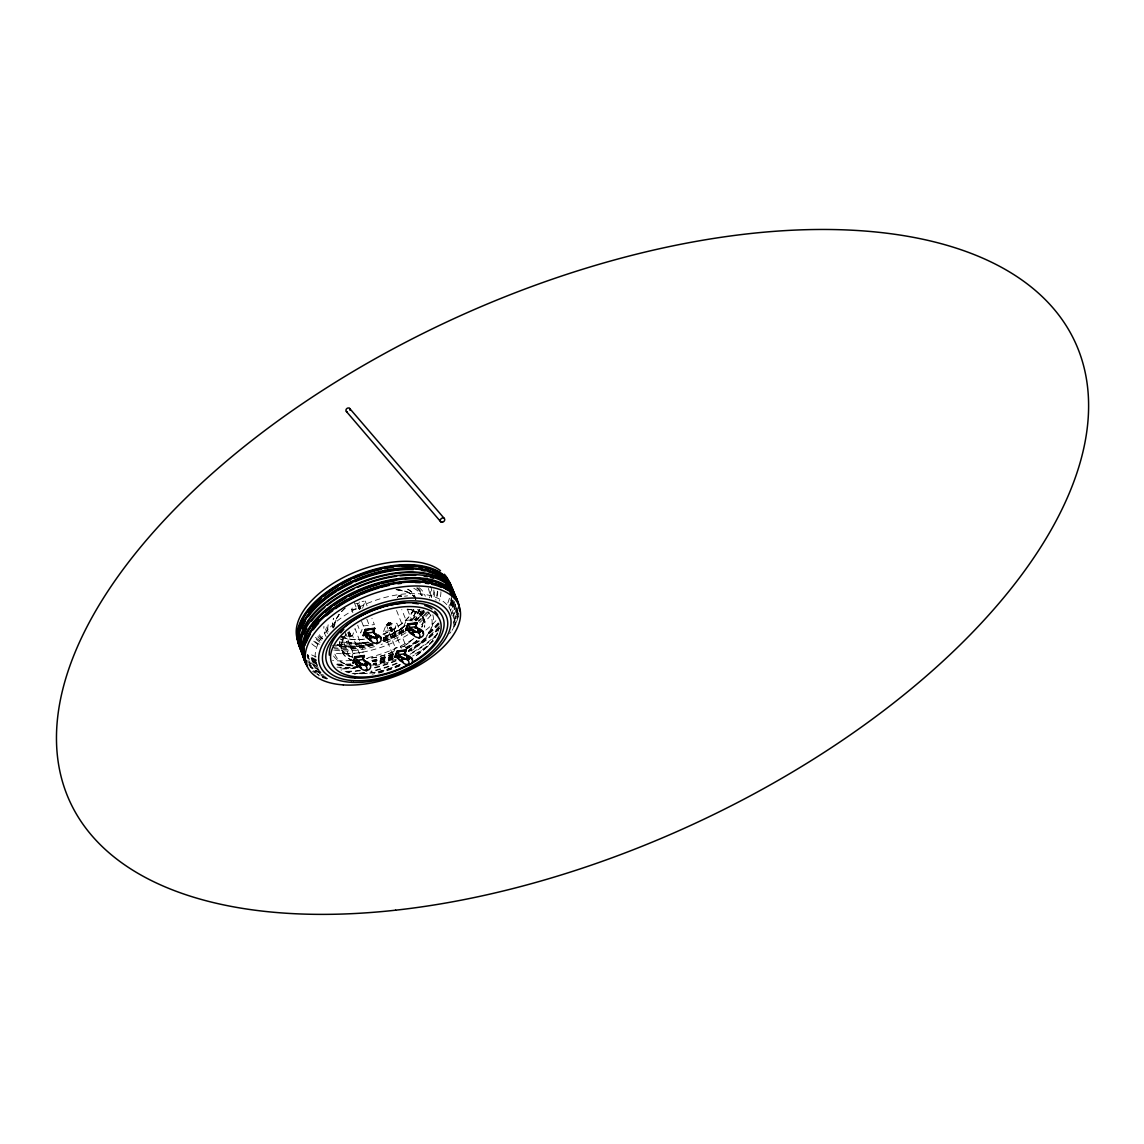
<?xml version="1.0" encoding="UTF-8"?>
<svg xmlns="http://www.w3.org/2000/svg" width="1144" height="1144" viewBox="0 0 1144 1144"><rect width="100%" height="100%" fill="white"/><g stroke="black" fill="none" stroke-linecap="round" stroke-linejoin="round"><path stroke-width="0.75" stroke-dasharray="5 3.75" d="M350.965 635.992L349.463 636.75L350.936 636.207L349.563 636.793L347.876 632.389M351.008 635.992L348.848 635.349L348.419 632.646M348.391 634.162L348.191 632.875M348.62 634.763L349.135 632.746M348.291 632.761C348.491 635.163 351.48 637.308 348.019 633.204M349.406 636.793L348.677 634.877L349.735 632.761M348.405 632.775C350.622 632.947 351.237 635.463 348.806 635.106M349.349 636.55C348.419 635.263 351.494 637.566 350.522 634.663M350.693 635.134L350.665 636.665M350.993 636.364L350.522 635.32C350.836 635.835 348.877 634.462 349.521 636.264M359.373 605.991L359.345 607.578L358.372 605.519M358.286 606.935L358.53 605.419M358.673 607.893C360.203 610.31 359.902 607.764 358.358 606.592M358.086 605.991C361.218 612.641 358.072 603.817 359.731 607.75M358.944 608.622C359.373 605.405 358.329 607.264 360.417 608.293M359.173 609.223L359.373 607.578M360.088 608.608L359.345 609.237L359.817 607.278M359.702 605.505L360.16 606.72M359.745 605.634L360.346 607.207L358.916 605.29M360.131 607.178L359.573 606.334M392.235 630.987L391.176 631.359L388.617 623.709M389.775 623.752L389.031 624.595L388.388 623.952M391.234 630.802L390.504 630.058C394.151 633.876 392.178 622.794 388.645 623.766M389.761 628.17C390.361 624.796 393.25 630.473 390.562 630.172M391.448 630.344L390.604 630.287L389.932 627.484L391.42 629.558M390.175 629.229L390.519 627.413M391.462 630.458C393.479 631.173 388.731 628.471 390.161 627.927M391.448 627.727L390.39 629.314L391.176 630.029M390.676 628.456C391.706 629.443 391.634 632.289 390.905 630.544M391.162 628.971L391.148 627.227L392.549 630.773M391.677 628.313L391.134 631.259L389.689 627.541M391.977 629.472L391.234 628.628M392.22 630.058L392.063 629.128L391.834 630.172M392.292 629.729L391.963 630.973M334.806 624.753L335.321 621.464L338.953 614.814M421.793 627.269C425.439 614.471 421.063 612.841 407.035 609.28M453.439 618.275L454.568 610.338L452.252 599.957M352.881 612.698L351.68 609.552L353.239 605.276M359.488 653.853L352.495 635.535L355.055 628.614L363.992 651.966L353.124 653.424L351.065 658.93M362.591 608.193L365.222 601.072L362.09 601.458M361.547 621.263L363.363 625.982L360.717 633.075L357.7 625.239M383.583 631.488L386.243 624.595L396.868 623.223L406.02 646.317L395.338 647.761L392.635 654.611L383.583 631.488L394.179 630.101L396.868 623.223M403.889 626.125L406.12 620.477L401.773 609.595M358.572 607.521L358.744 606.32M358.372 605.991L358.601 606.863L358.601 606.12M359.116 607.278L358.372 606.349M358.658 607.764L359.044 606.735M359.144 605.39C358.901 606.606 359.745 606.978 359.259 605.29M358.801 608.122L358.887 606.835M348.291 633.118L349.821 633.461L350.665 635.835M359.03 608.722L359.888 607.664M359.931 606.248L359.516 606.849M348.763 634.734C347.361 633.347 351.137 633.418 349.135 632.403M359.345 609.037L358.858 608.379L360.403 608.508L359.588 608.479M360.103 607.45L360.031 606.492M359.302 608.765L358.787 607.593M360.26 607.092L358.687 607.736M360.017 608.479L359.96 607.092M348.934 635.463L349.907 633.504M348.076 633.318C349.463 634.734 349.978 631.946 350.464 634.548M349.506 636.879L348.891 634.891M349.721 634.734L349.921 633.233M349.421 633.619L349.778 634.076M349.335 635.864L349.95 636.908M350.278 634.191L349.878 636.007M350.75 636.15L349.993 636.522M350.393 635.95L350.607 635.034L348.419 634.005M350.836 635.635L348.748 630.473M388.517 623.88L389.303 624.238M389.332 624.295L389.618 623.523M390.318 629.457L391.505 628.871M390.361 627.084L391.391 627.87L390.39 627.741M391.234 627.813L391.262 627.126M390.647 630.287L391.234 629.086M390.79 630.644L390.776 629.615L391.877 629.701M390.962 630.444L391.92 631.402M391.863 629.515L391.348 627.899M390.976 631.116L391.863 630.744M391.92 628.914L391.534 629.915M391.391 631.459L392.12 630.873M391.262 629.2L392.192 629.5L391.777 630.501M391.677 629.872L392.449 630.887L391.105 627.141M413.499 609.666L410.41 615.029M419.233 617.302L422.179 613.341M358.301 606.534L358.673 605.777M358.401 606.778L359.187 605.862M358.973 606.62L359.359 605.519M360.26 608.136L359.373 608.293M348.334 632.875L349.892 636.779M348.591 634.248L350.35 634.462L349.478 636.135M348.305 633.919C348.577 635.578 350.679 632.718 349.135 632.904M349.993 633.733L349.049 635.449L349.993 634.734M349.22 635.921L349.907 633.118M390.032 627.713L391.377 627.942M391.134 630.415L391.977 629.486M346.26 634.019C342.614 639.553 339.482 646.103 343.229 652.323C339.024 644.959 349.406 659.216 351.937 656.656M397.869 596.353L400.471 596.038M390.333 623.766L387.759 624.095L388.388 622.536L390.032 623.008L387.83 623.981L388.131 624.738L390.333 623.766L389.661 622.379M359.073 606.077L359.859 606.148M358.887 607.593L359.702 607.178M359.802 607.421L359.974 607.564M360.088 608.136L359.573 605.648M349.135 633.175L350.093 633.59M349.707 633.404L349.206 633.304M348.877 634.591L349.692 634.191M350.093 635.263L348.848 634.777M349.478 635.392L350.65 635.606M390.147 627.741L391.563 628.413M391.606 629.572L390.748 629.114L391.477 629.257M405.191 625.768L401.029 628.828L383.383 637.337M403.746 626.998L399.471 630.144L383.083 637.98M359.931 609.037L359.688 608.88M391.348 630.115L391.362 631.002M358.644 605.777L359.602 605.862M359.488 607.035L359.302 607.764M389.246 623.723L389.403 624.567M391.663 629.729L390.49 629.486M391.82 631.173L391.091 631.016M367.767 642.013L359.931 643.657L368.883 642.156A43.715 23.094 -21.4 0 1 341.584 639.51M352.495 635.535L341.713 636.951L350.55 660.317M363.363 625.982L374.374 624.567L371.943 618.289M406.12 620.477L416.931 619.09L413.184 609.795M404.49 596.224L407.564 595.838M351.68 609.552L361.032 608.393M349.135 635.02L348.577 634.634M348.949 633.776L348.191 633.404M349.363 633.004L351.065 636.093M391.105 627.956L390.004 628.599M360.031 606.935L358.515 606.949M359.259 608.136L358.487 607.407M345.917 638.266L343.386 637.108M397.654 589.961C403.503 590.905 410.21 591.991 412.97 596.41M337.194 645.187L340.183 645.831M390.047 628.027L389.732 627.713M320.749 672.314L310.567 662.347L307.407 654.926M387.473 623.337L388.131 624.738M420.291 592.32L421.493 595.28A50.236 26.555 -21.4 0 0 412.14 587.515M407.464 609.552L412.112 621.163M401.487 596.138L401.544 596.31A2.174 1.158 -21.8 0 0 398.512 596.424M400.1 595.366L400.414 596.138L398.813 595.538M396.539 610.467L403.332 627.541M394.179 630.101L401.329 648.219M388.388 622.536L388.688 623.294M386.243 624.595L395.338 647.761M365.222 601.072L367.052 605.762M366.838 619.147L369.869 626.955M358.687 603.346L360.932 609.108M357.243 603.832L359.473 609.609M354.268 602.416L357.3 610.267M344.83 631.574L353.124 653.424M451.68 598.684A80.738 42.657 -21.4 0 1 449.22 607.493M438.524 623.895A80.738 42.657 -21.4 0 1 425.94 635.621M418.918 640.726A80.738 42.657 -21.4 0 1 407.278 647.761M393.493 654.297A80.738 42.657 -21.4 0 1 372.529 661.246M351.137 664.807A80.738 42.657 -21.4 0 1 334.52 664.75M316.602 660.56A80.738 42.657 -21.4 0 1 307.765 655.426M451.465 596.038A80.709 42.671 -21.4 0 1 448.834 606.563M438.152 622.965A80.709 42.671 -21.4 0 1 425.554 634.691M417.074 640.783A80.709 42.671 -21.4 0 1 405.419 647.633M393.136 653.381A80.709 42.671 -21.4 0 1 370.542 660.717M350.793 663.877A80.709 42.671 -21.4 0 1 334.162 663.82M316.259 659.616A80.709 42.671 -21.4 0 1 307.421 654.468M451.751 600.171A81.724 43.215 -21.4 0 1 449.735 606.449M438.91 623.051A81.724 43.215 -21.4 0 1 426.169 634.92M417.574 641.083A81.724 43.215 -21.4 0 1 405.777 648.019M393.35 653.839A81.724 43.215 -21.4 0 1 372.143 660.86M350.493 664.464A81.724 43.215 -21.4 0 1 335.364 664.55M315.515 660.159A81.724 43.215 -21.4 0 1 309.509 657.056M437.737 591.434A68.526 36.393 -21.3 0 1 436.179 600.057M429.143 612.626A68.526 36.393 -21.3 0 1 419.09 623.137M406.034 632.675A68.526 36.393 -21.3 0 1 381.066 644.501M374.446 646.589A68.526 36.393 -21.3 0 1 335.106 650.25M317.689 644.272A68.526 36.393 -21.3 0 1 311.382 638.524M434.634 591.877A65.365 34.735 -21.3 0 1 433.69 598.426M426.469 612.111A65.365 34.735 -21.3 0 1 418.232 620.949M403.046 632.103A65.365 34.735 -21.3 0 1 383.712 641.427M372.658 645.001A65.365 34.735 -21.3 0 1 331.917 647.132M320.077 642.299A65.365 34.735 -21.3 0 1 315.058 638.023M452.137 601.101A81.753 43.186 -21.4 0 1 450.121 607.378M439.296 623.981A81.753 43.186 -21.4 0 1 426.54 635.849M419.433 641.026A81.753 43.186 -21.4 0 1 407.65 648.133M393.708 654.754A81.753 43.186 -21.4 0 1 372.501 661.79M352.567 665.25A81.753 43.186 -21.4 0 1 335.707 665.493M315.873 661.103A81.753 43.186 -21.4 0 1 306.921 655.912M455.226 604.161A81.896 43.072 -21.4 0 1 452.666 613.499M435.635 636.336A81.896 43.072 -21.4 0 1 410.081 654.254M396.11 660.889A81.896 43.072 -21.4 0 1 373.201 668.339M360.117 670.813A81.896 43.072 -21.4 0 1 343.1 671.914M318.175 667.352A81.896 43.072 -21.4 0 1 309.223 662.19M453.768 602.702A81.825 43.129 -21.4 0 1 451.437 610.524M439.425 628.385A81.825 43.129 -21.4 0 1 408.908 651.293M393.35 658.572A81.825 43.129 -21.4 0 1 373.716 664.95M355.498 668.253A81.825 43.129 -21.4 0 1 340.383 668.868M317.06 664.321A81.825 43.129 -21.4 0 1 311.039 661.232M453.382 601.773A81.81 43.143 -21.4 0 1 451.051 609.609M439.053 627.455A81.81 43.143 -21.4 0 1 408.537 650.364M392.978 657.643A81.81 43.143 -21.4 0 1 373.359 664.02M358.63 666.895A81.81 43.143 -21.4 0 1 340.025 667.924M316.702 663.377A81.81 43.143 -21.4 0 1 307.75 658.186M452.609 600.915A80.795 42.614 -21.4 0 1 450.135 609.723M439.425 626.111A80.795 42.614 -21.4 0 1 409.623 649.177M392.792 657.171A80.795 42.614 -21.4 0 1 373.402 663.477M358.844 666.308A80.795 42.614 -21.4 0 1 337.051 667.152M315.858 662.133A80.795 42.614 -21.4 0 1 307.278 656.584M453.167 600.142A80.809 42.585 -21.4 0 1 450.522 610.653M438.667 628.285A80.809 42.585 -21.4 0 1 408.522 650.907M393.15 658.1A80.809 42.585 -21.4 0 1 373.759 664.407M357.486 667.467A80.809 42.585 -21.4 0 1 340.826 668.268M316.202 663.077A80.809 42.585 -21.4 0 1 307.622 657.528M437.423 591.176A69.012 36.708 -21.3 0 1 435.249 599.971M427.885 612.054A69.012 36.708 -21.3 0 1 418.718 621.449M405.577 631.073A69.012 36.708 -21.3 0 1 383.755 641.77M373.759 645.073A69.012 36.708 -21.3 0 1 334.134 648.734M319.362 644.301A69.012 36.708 -21.3 0 1 313.742 640.597M449.42 598.24A81.124 43.014 -21.4 0 1 446.532 605.734M435.935 620.706A81.124 43.014 -21.4 0 1 425.754 630.187M412.898 639.281A81.124 43.014 -21.4 0 1 365.851 658.129M350.993 660.417A81.124 43.014 -21.4 0 1 332.561 660.488M316.202 656.885A81.124 43.014 -21.4 0 1 308.58 653.138M433.876 590.018A65.337 34.763 -21.3 0 1 432.403 598.255M424.696 611.539A65.337 34.763 -21.3 0 1 416.13 620.305M403.675 629.429A65.337 34.763 -21.3 0 1 382.997 639.567M370.356 643.557A65.337 34.763 -21.3 0 1 335.964 646.16M319.376 640.426A65.337 34.763 -21.3 0 1 314.357 636.135M430.616 591.434A61.676 32.804 -21.3 0 1 429.744 597.611M422.937 610.553A61.676 32.804 -21.3 0 1 413.885 620.034M402.116 628.657A61.676 32.804 -21.3 0 1 383.555 637.866M368.625 642.513A61.676 32.804 -21.3 0 1 337.251 644.315M322.479 639.024A61.676 32.804 -21.3 0 1 317.76 634.977M420.005 609.681A51.294 27.17 -21.4 0 1 408.966 622.994M403.589 627.227A51.294 27.17 -21.4 0 1 383.14 638.08M369.083 642.227A51.294 27.17 -21.4 0 1 340.898 642.37M327.47 633.533A51.294 27.17 -21.4 0 1 325.311 626.74M417.46 587.716A51.294 27.17 -21.4 0 1 422.408 595.624M413.828 609.48A43.672 23.123 -21.4 0 1 381.381 634.863A43.915 23.266 -21.4 0 0 414.014 609.366M362.948 639.281A43.672 23.123 -21.4 0 1 340.254 635.992M333.29 627.956A43.672 23.123 -21.4 0 1 333.762 618.289M407.693 589.403A43.672 23.123 -21.4 0 1 415.658 599.942M364.578 639.138A43.915 23.266 -21.4 0 1 340.025 636.021M333.018 627.942A43.915 23.266 -21.4 0 1 333.49 618.232M407.85 589.174A43.915 23.266 -21.4 0 1 415.858 599.785M416.087 611.668A43.958 23.223 -21.4 0 1 410.138 620.906M402.974 627.527A43.958 23.223 -21.4 0 1 382.825 638.567M369.012 642.356A43.958 23.223 -21.4 0 1 340.226 639.01M333.862 627.055A43.958 23.223 -21.4 0 1 345.245 607.907M396.224 589.632A43.958 23.223 -21.4 0 1 415.973 599.113M457.557 609.766A82.039 42.957 -21.4 0 1 452.938 623.337M399.899 665.808A82.039 42.957 -21.4 0 1 377.019 673.544M320.277 673.058A82.039 42.957 -21.4 0 1 309.967 666.795M456.828 607.064A81.024 42.414 -21.4 0 1 454.068 619.219M399.656 665.365A81.024 42.414 -21.4 0 1 372.157 674.159M321.006 672.515A81.024 42.414 -21.4 0 1 308.48 663.92M440.94 591.763A71.471 37.938 -21.4 0 1 439.21 601.029M430.959 615.086A71.471 37.938 -21.4 0 1 421.45 624.796M407.85 634.748A71.471 37.938 -21.4 0 1 333.133 652.952M315.758 646.875A71.471 37.938 -21.4 0 1 309.18 640.897M428.328 588.445A59.331 31.474 -21.4 0 1 429.343 597.897M424.095 610.682A59.331 31.474 -21.4 0 1 413.47 622.465M402.145 630.759A59.331 31.474 -21.4 0 1 382.682 640.225M374.689 642.842A59.331 31.474 -21.4 0 1 334.892 644.816M322.622 638.552A59.331 31.474 -21.4 0 1 317.832 631.674M430.573 586.228A62.234 33.047 -21.3 0 1 431.345 597.726M424.081 612.355A62.234 33.047 -21.3 0 1 416.244 620.777M403.074 630.616A62.234 33.047 -21.3 0 1 382.697 640.54M370.971 644.186A62.234 33.047 -21.3 0 1 332.589 645.359M321.421 640.182A62.234 33.047 -21.3 0 1 316.216 634.677M317.517 665.665A72.058 37.452 -21.4 0 1 366.18 603.903A72.058 37.452 -21.4 0 1 449.907 609.137M450.593 610.61A72.058 37.452 -21.4 0 1 452.037 617.031M454.497 601.458A80.881 42.528 -21.4 0 1 451.751 613.627M437.48 633.733A80.881 42.528 -21.4 0 1 409.695 653.882M395.896 660.431A80.881 42.528 -21.4 0 1 373.273 667.796M360.346 670.241A80.881 42.528 -21.4 0 1 343.529 671.328M317.317 666.123A80.881 42.528 -21.4 0 1 308.737 660.588M423.609 610.224A53.668 28.386 -21.4 0 1 416.187 620.892M403.832 631.302A53.668 28.386 -21.4 0 1 382.739 641.913M372.958 644.901A53.668 28.386 -21.4 0 1 337.094 644.83M326.154 636.622A53.668 28.386 -21.4 0 1 323.938 626.383M419.019 587.659A53.668 28.386 -21.4 0 1 425.253 596.238M455.584 604.075A80.952 42.485 -21.4 0 1 452.838 616.23M433.319 641.14A80.952 42.485 -21.4 0 1 412.212 655.669M396.925 663.034A80.952 42.485 -21.4 0 1 370.999 671.156M364.521 672.386A80.952 42.485 -21.4 0 1 354.468 673.616M318.304 668.782A80.952 42.485 -21.4 0 1 306.32 659.573M456.084 608.293A81.968 43.014 -21.4 0 1 453.739 616.115M428.685 645.616A81.968 43.014 -21.4 0 1 412.612 656.041M397.14 663.491A81.968 43.014 -21.4 0 1 370.899 671.714M364.335 672.958A81.968 43.014 -21.4 0 1 354.168 674.202M319.147 670.012A81.968 43.014 -21.4 0 1 308.851 663.734M457.214 608.007A81.052 42.399 -21.4 0 1 453.167 622.922M319.777 672.786A81.052 42.399 -21.4 0 1 307.793 663.606M457.714 612.226A82.068 42.929 -21.4 0 1 453.324 624.266M324.009 675.26A82.068 42.929 -21.4 0 1 314.614 670.956M458.344 616.015A82.125 42.886 -21.4 0 1 449.635 633.633M326.626 678.106A82.125 42.886 -21.4 0 1 316.845 674.073M315.458 673.244A82.125 42.886 -21.4 0 1 312.512 671.185M457.886 613.613A81.095 42.357 -21.4 0 1 453.367 626.569M325.554 676.991A81.095 42.357 -21.4 0 1 313.37 670.699M458.458 612.855A81.124 42.342 -21.4 0 1 452.094 630.33M327.656 678.492A81.124 42.342 -21.4 0 1 318.003 674.517M326.984 679.05A82.139 42.871 -21.4 0 1 318.675 675.818M415.83 611.597A43.715 23.094 -21.4 0 1 409.909 620.792M402.788 627.384A43.715 23.094 -21.4 0 1 382.739 638.352M334.048 626.898A43.715 23.094 -21.4 0 1 345.388 607.864M396.081 589.689A43.715 23.094 -21.4 0 1 413.942 596.596M432.832 614.8A53.968 28.142 -21.4 0 1 408.408 651.537M393.193 659.187A53.968 28.142 -21.4 0 1 370.327 665.35M353.167 665.651A53.968 28.142 -21.4 0 1 333.19 655.469M427.899 611.683A51.652 26.884 -21.4 0 1 408.151 652.909M396.611 658.958A51.652 26.884 -21.4 0 1 371.671 666.137M352.795 666.08A51.652 26.884 -21.4 0 1 334.019 649.992M409.366 609.323A44.216 23.023 -21.4 0 1 424.724 627.098M416.588 640.826A44.216 23.023 -21.4 0 1 406.091 649.377M393.193 656.17A44.216 23.023 -21.4 0 1 373.273 661.69M352.795 660.546A44.216 23.023 -21.4 0 1 344.187 636.951M407.421 609.094A43.958 22.894 -21.4 0 1 424.453 627.041M416.373 640.697A43.958 22.894 -21.4 0 1 404.418 650.164M393.107 655.97A43.958 22.894 -21.4 0 1 373.287 661.447M352.924 660.317A43.958 22.894 -21.4 0 1 345.273 635.421M437.423 633.547A59.817 31.088 -21.4 0 1 434.062 638.91M433.061 640.225A59.817 31.088 -21.4 0 1 414.342 656.67M399.499 664.621A59.817 31.088 -21.4 0 1 348.305 672.815M417.732 609.795A43.915 22.923 -21.4 0 1 421.993 626.869M413.842 638.309A43.915 22.923 -21.4 0 1 403.031 646.646A44.158 23.052 -21.4 0 0 411.583 640.454M393.193 651.808A43.915 22.923 -21.4 0 1 366.781 658.401M353.11 657.214A43.915 22.923 -21.4 0 1 340.998 637.437M417.889 609.566A44.158 23.052 -21.4 0 1 422.179 626.755M393.221 651.823A44.158 23.052 -21.4 0 1 366.652 658.458M352.91 657.257A44.158 23.052 -21.4 0 1 339.825 640.769M419.576 609.223A50.193 26.584 -21.4 0 1 410.396 621.035M405.205 625.439A50.193 26.584 -21.4 0 1 383.941 637.208M364.135 642.47A50.193 26.584 -21.4 0 1 338.939 640.683M328.156 631.817A50.193 26.584 -21.4 0 1 326.726 623.823M416.545 587.902A50.193 26.584 -21.4 0 1 421.607 595.538M421.392 610.839A50.236 26.555 -21.4 0 1 415.315 620.091M403.603 630.387A50.236 26.555 -21.4 0 1 383.583 640.726M372.215 644.129A50.236 26.555 -21.4 0 1 338.438 642.985M327.856 629.758A50.236 26.555 -21.4 0 1 328.843 622.179M439.167 627.856A58.172 30.216 -21.5 0 1 438.052 631.388M437.423 632.875A58.172 30.216 -21.5 0 1 414.857 656.527M400.5 664.349A58.172 30.216 -21.5 0 1 369.069 673.101M367.367 673.273A58.172 30.216 -21.5 0 1 340.941 669.883M359.459 601.958A2.188 1.173 -21.1 0 1 358.944 602.645M358.029 603.231A2.188 1.173 -21.1 0 1 355.655 603.317M397.44 597.597A2.174 1.158 -21.8 0 1 397.497 597.254M398.441 596.253A2.174 1.158 -21.8 0 1 400.5 595.667A2.174 1.158 -21.8 0 1 401.558 596.439M397.511 597.769A2.174 1.158 -21.8 0 1 397.569 597.44M388.073 625.296A2.145 1.115 -21.6 0 0 391.105 623.409A2.145 1.115 -21.6 0 0 388.031 623.265A2.145 1.115 -21.6 0 0 388.073 625.296M388.145 625.468A2.145 1.115 -21.6 0 0 391.176 623.594A2.145 1.115 -21.6 0 0 388.088 623.437A2.145 1.115 -21.6 0 0 388.145 625.468"/><path stroke-width="1.5" d="M408.036 659.03C407.121 656.727 408.994 660.26 407.15 657.786M364.893 664.321L365.193 663.377M407.192 657.643L407.893 659.073M408.379 658.544L407.278 657.528L408.294 658.529L410.896 658.158A2.417 1.23 -21.8 0 1 412.083 659.645M418.103 630.587L419.305 631.045M419.476 631.059C417.589 631.817 418.289 631.674 419.319 630.616C417.145 629.157 418.103 633.733 419.305 631.488M355.455 663.434L357.6 666.194L361.061 667.681A2.445 1.244 -21 0 1 359.674 666.509A2.445 1.244 -21 0 1 362.219 664.807C367.796 664.936 365.78 662.862 364.922 664.392M376.691 637.365L376.962 636.636C375.261 637.608 376.004 635.506 376.848 636.779M355.098 656.77L353.053 662.977L355.098 656.77L364.278 655.526L363.32 658.815M373.659 631.617L374.646 628.242L365.336 629.443L363.091 635.435L366.337 635.421M363.234 635.821L365.336 629.443M355.441 663.105L356.671 659.831M365.665 635.935L366.938 632.561M361.161 667.395L355.984 664.135L356.756 660.345L363.091 659.487L366.738 663.463A1.773 1.373 20.2 0 1 367.038 664.936A1.63 1.273 20.2 0 1 365.05 665.122L358.944 662.648L356.799 659.873M371.371 640.568L366.109 637.265L367.024 633.09L373.444 632.246L377.148 636.264A1.787 1.387 20.3 0 1 377.463 637.751M363.177 658.429L364.278 655.526M373.502 631.231L374.646 628.242M398.041 656.842L394.88 656.87L397.183 651.093L406.206 649.878L405.191 653.138M416.058 626.111L417.088 622.751L407.95 623.923L405.591 629.886L408.78 629.872M395.037 657.257L397.183 651.093M405.748 630.272L407.95 623.923M397.44 657.385L398.727 654.139M408.193 630.373L409.523 627.026M400.414 660.946L397.554 658.043L398.813 654.64L405.047 653.796L408.68 657.743A1.745 1.358 21.6 0 1 409.009 659.187A1.616 1.244 21.6 0 1 407.064 659.373L401.015 656.913L398.856 654.168M413.985 634.663L408.751 631.402L409.609 627.541L415.916 626.712L419.619 630.702A1.773 1.358 21.6 0 1 419.948 632.16M404.461 654.211L406.206 649.878M415.901 625.725L417.088 622.751M404.304 654.911L405.076 653.324L408.794 657.457A1.745 1.358 21.6 0 1 409.123 658.915L408.837 659.43A1.602 1.244 21.6 0 1 406.949 659.645L400.901 657.199L398.813 654.64M415.158 627.884L415.958 626.24M404.447 655.283L405.047 653.796M415.301 628.242L415.916 626.712M364.907 664.135L366.495 663.992L365.308 663.463M365.279 663.263L366.337 664.264L368.969 663.892A2.431 1.244 -21.1 0 1 370.227 665.379M422.722 633.032A2.445 1.258 -22 0 0 421.85 631.13L419.347 631.202M376.576 637.279L375.547 636.45L376.733 637.222M366.28 664.206L365.15 663.677M418.089 630.959L419.233 631.488M359.359 661.404L356.056 661.475M352.91 662.591L355.97 662.176M394.88 656.87L397.883 656.47M355.627 663.334L360.374 662.691M397.64 657.614L400.743 657.185M406.921 658.701L404.261 659.058A2.417 1.23 -21.7 0 0 401.73 660.746A2.417 1.23 -21.7 0 0 403.131 661.875M355.241 657.156L364.421 655.912M397.326 651.479L406.363 650.25M412.155 628.657L408.851 628.699M365.865 636.164L370.67 635.535M408.394 630.601L413.113 629.986M375.461 637.337L372.572 637.594A2.474 1.287 -21.3 0 0 369.998 639.324A2.474 1.287 -21.3 0 0 371.471 640.511M376.676 637.065L379.408 636.707A2.474 1.287 -21.4 0 1 380.351 638.609M365.494 629.829L374.789 628.628M408.108 624.309L417.245 623.137M418.632 632.06L419.662 634.477A2.445 0.929 82.6 0 1 419.834 637.451A2.445 0.929 82.6 0 1 418.704 637.737M373.359 631.731L374.045 633.261M413.871 634.963L410.396 633.461L408.208 630.702M368.797 639.267L365.908 636.307M400.529 660.66L397.669 657.757M416.03 626.426L419.734 630.401A1.773 1.358 21.6 0 1 420.062 631.874L419.791 632.403A1.63 1.244 21.6 0 1 417.875 632.603L411.726 630.115L409.609 627.541M373.559 631.96L377.263 635.978A1.802 1.387 20.3 0 1 377.577 637.451L377.291 637.994A1.644 1.273 20.3 0 1 375.332 638.209L369.14 635.692L367.024 633.09M363.206 659.201L366.838 663.191A1.773 1.373 20.2 0 1 367.152 664.65L366.866 665.179A1.63 1.273 20.2 0 1 364.95 665.408L358.83 662.934L356.756 660.345M349.649 408.437L444.244 518.418M346.432 411.554L440.74 521.793M416.459 627.727L415.83 626.14A4.719 2.46 -21.9 0 0 410.868 624.309A4.719 2.46 -21.9 0 0 407.636 629.1M409.652 627.069L411.84 629.829L417.989 632.317A1.63 1.244 21.6 0 0 419.905 632.117M407.15 627.269L407.793 628.857M407.807 659.187L408.723 661.489A2.402 0.901 82.4 0 1 408.823 664.607A2.402 0.901 82.4 0 1 407.579 664.307M396.41 654.339L397.025 655.912M376.219 637.737L377.134 640.082A2.46 0.901 82.7 0 1 377.32 643.085A2.46 0.901 82.7 0 1 376.233 643.371M367.067 632.603L369.24 635.392L375.447 637.909A1.644 1.273 20.3 0 0 377.406 637.694M364.593 632.804L365.208 634.405M365.823 664.936L366.709 667.267A2.431 0.872 82.4 0 1 366.838 670.413A2.431 0.872 82.4 0 1 365.622 670.098M363.091 658.858L363.706 660.446M354.368 660.031L354.983 661.632M417.503 628.385A5.82 4.462 21.6 0 1 423.466 634.734A5.82 4.462 21.6 0 1 415.429 636.779A5.82 4.462 21.6 0 1 413.642 629.372M413.484 634.906A2.445 1.273 -21.9 0 1 412.655 633.547A2.445 1.273 -21.9 0 1 415.143 632.003M416.888 628.042A2.445 0.929 82.7 0 1 417.331 628.671M397.611 656.427A4.662 2.388 -21.6 0 1 397.268 653.124A4.662 2.388 -21.6 0 1 403.188 650.979A4.662 2.388 -21.6 0 1 404.533 653.91M411.64 658.129A5.734 4.447 21.6 0 1 410.882 663.877A5.734 4.447 21.6 0 1 403.718 663.248A5.734 4.447 21.6 0 1 401.987 657.285M405.205 655.441A5.734 4.447 21.6 0 1 410.667 657.099M405.548 654.997A2.402 0.901 82.4 0 1 406.435 655.726M365.88 634.977A4.776 2.502 -21.2 0 1 367.181 630.315A4.776 2.502 -21.2 0 1 373.545 630.945M378.006 634.806A5.877 4.533 20.3 0 1 380.566 641.412A5.877 4.533 20.3 0 1 372.858 642.413A5.877 4.533 20.3 0 1 370.313 635.821M375.103 633.919A5.877 4.533 20.3 0 1 376.591 634.219M374.646 633.847A2.46 0.901 82.7 0 1 374.86 634.219M354.926 661.818A4.705 2.431 -21 0 1 357.457 657.342A4.705 2.431 -21 0 1 363.22 658.158M364.736 661.103A5.791 4.519 20.2 0 1 370.67 667.066A5.791 4.519 20.2 0 1 363.42 669.984A5.791 4.519 20.2 0 1 360.002 663.005M364.278 661.06A2.431 0.872 82.5 0 1 364.493 661.447M300.843 648.719A81.724 43.215 -21.4 0 1 355.884 575.761A81.724 43.215 -21.4 0 1 451.265 586.028M299.957 644.83A81.124 43.014 -21.4 0 1 342.285 578.077A81.124 43.014 -21.4 0 1 440.497 570.713M444.358 574.245A81.124 43.014 -21.4 0 1 448.076 579.65M305.591 661.747A82.039 42.957 -21.4 0 1 362.419 588.316A82.039 42.957 -21.4 0 1 457.042 600.3M302.917 650.807A81.024 42.414 -21.4 0 1 302.988 645.731M303.589 642.199A81.024 42.414 -21.4 0 1 399.542 579.121M404.904 578.592A81.024 42.414 -21.4 0 1 450.736 590.89M301.287 647.89A80.738 42.657 -21.4 0 1 298.984 641.898M300.672 625.01A80.738 42.657 -21.4 0 1 303.389 619.19M308.093 612.011A80.738 42.657 -21.4 0 1 321.378 598.255M323.881 596.196A80.738 42.657 -21.4 0 1 337.895 586.572M340.955 584.798A80.738 42.657 -21.4 0 1 350.536 579.879M353.811 578.392A80.738 42.657 -21.4 0 1 381.109 569.369M384.556 568.639A80.738 42.657 -21.4 0 1 393.021 567.252M401.801 566.423A80.738 42.657 -21.4 0 1 413.642 566.48M418.818 566.995A80.738 42.657 -21.4 0 1 422.136 567.524M425.311 568.182A80.738 42.657 -21.4 0 1 428.328 568.968M445.802 579.036A80.738 42.657 -21.4 0 1 447.876 581.638M301.187 649.678A81.753 43.186 -21.4 0 1 353.467 577.92A81.753 43.186 -21.4 0 1 450.421 583.983M302.016 651.966A81.81 43.143 -21.4 0 1 360.002 577.892A81.81 43.143 -21.4 0 1 453.41 592.335M302.116 650.192A80.795 42.614 -21.4 0 1 299.513 642.599M299.242 639.339A80.795 42.614 -21.4 0 1 299.628 634.133M301.001 628.728A80.795 42.614 -21.4 0 1 412.955 568.668M416.316 568.897A80.795 42.614 -21.4 0 1 445.559 580.065M302.373 652.924A81.825 43.129 -21.4 0 1 360.374 578.85A81.825 43.129 -21.4 0 1 453.796 593.264M303.489 655.984A81.896 43.072 -21.4 0 1 360.16 582.51A81.896 43.072 -21.4 0 1 454.683 594.68M303.217 653.996A80.952 42.485 -21.4 0 1 301.973 649.334M304.004 634.076A80.952 42.485 -21.4 0 1 306.749 628.27M311.468 621.106A80.952 42.485 -21.4 0 1 324.796 607.35M327.327 605.29A80.952 42.485 -21.4 0 1 354.054 588.96M357.343 587.458A80.952 42.485 -21.4 0 1 396.639 576.247M400.1 575.847A80.952 42.485 -21.4 0 1 415.687 575.346M424.152 576.176A80.952 42.485 -21.4 0 1 427.413 576.748M430.516 577.463A80.952 42.485 -21.4 0 1 433.447 578.306M445.659 584.398A80.952 42.485 -21.4 0 1 448.305 586.658M304.461 658.672A81.968 43.014 -21.4 0 1 361.218 585.213A81.968 43.014 -21.4 0 1 455.784 597.297M305.934 662.705A82.068 42.929 -21.4 0 1 361.375 589.861A82.068 42.929 -21.4 0 1 456.971 599.685M306.778 665.007A82.125 42.886 -21.4 0 1 367.982 589.947A82.125 42.886 -21.4 0 1 459.087 608.322M306.892 663.248A81.095 42.357 -21.4 0 1 305.019 658.844M304.118 654.096A81.095 42.357 -21.4 0 1 304.19 649.02M304.79 645.488A81.095 42.357 -21.4 0 1 366.881 590.962A81.095 42.357 -21.4 0 1 448.262 590.633M450.893 592.878A81.095 42.357 -21.4 0 1 454.139 596.668M306.506 662.791A81.124 42.342 -21.4 0 1 304.461 655.054M306.192 642.856A81.124 42.342 -21.4 0 1 310.324 634.176M313.227 629.801A81.124 42.342 -21.4 0 1 318.633 623.237M326.369 615.772A81.124 42.342 -21.4 0 1 332.761 610.653M335.507 608.665A81.124 42.342 -21.4 0 1 360.203 594.837M361.733 594.179A81.124 42.342 -21.4 0 1 379.136 587.944M380.723 587.487A81.124 42.342 -21.4 0 1 389.346 585.356M397.912 583.798A81.124 42.342 -21.4 0 1 401.244 583.354M415.329 582.539A81.124 42.342 -21.4 0 1 420.263 582.711M425.454 583.197A81.124 42.342 -21.4 0 1 428.786 583.697M431.974 584.341A81.124 42.342 -21.4 0 1 434.992 585.113M436.436 585.542A81.124 42.342 -21.4 0 1 441.512 587.444M450.021 592.678A81.124 42.342 -21.4 0 1 452.481 595.037M307.135 665.98A82.139 42.871 -21.4 0 1 369.784 590.39A82.139 42.871 -21.4 0 1 459.502 610.925M298.041 636.064A80.709 42.671 -21.4 0 1 298.427 630.873M299.8 625.468A80.709 42.671 -21.4 0 1 363.32 573.487A80.709 42.671 -21.4 0 1 441.598 574.603M446.503 579.379A80.709 42.671 -21.4 0 1 448.348 582.067M301.873 628.285A80.809 42.585 -21.4 0 1 305.448 620.992M308.337 616.602A80.809 42.585 -21.4 0 1 336.179 591.663M337.652 590.747A80.809 42.585 -21.4 0 1 351.809 583.154M355.083 581.667A80.809 42.585 -21.4 0 1 394.337 570.498M395.981 570.298A80.809 42.585 -21.4 0 1 413.341 569.626M421.821 570.47A80.809 42.585 -21.4 0 1 425.067 571.056M428.171 571.771A80.809 42.585 -21.4 0 1 442.042 577.82M449.192 584.813A80.809 42.585 -21.4 0 1 450.822 587.573M300.8 645.016A80.881 42.528 -21.4 0 1 366.094 580.837A80.881 42.528 -21.4 0 1 452.08 590.576M303.947 643.157A81.052 42.399 -21.4 0 1 306.735 635.263M312.012 626.497A81.052 42.399 -21.4 0 1 318.633 618.618M325.125 612.469A81.052 42.399 -21.4 0 1 331.503 607.335M334.248 605.348A81.052 42.399 -21.4 0 1 346.003 597.969M349.163 596.253A81.052 42.399 -21.4 0 1 379.422 584.198M381.138 583.726A81.052 42.399 -21.4 0 1 394.909 580.78M422.422 579.736A81.052 42.399 -21.4 0 1 425.797 580.18M429.057 580.752A81.052 42.399 -21.4 0 1 432.16 581.467M340.712 632.818A51.652 26.884 -21.4 0 1 343.815 629.271M409.194 664.135A58.23 30.159 -21.5 0 1 330.688 654.84A58.23 30.159 -21.5 0 1 415.858 606.821A58.23 30.159 -21.5 0 1 412.012 662.548M329.315 655.197A58.172 30.216 -21.5 0 1 343.801 628.013M345.059 626.898A58.172 30.216 -21.5 0 1 383.068 606.921M384.699 606.449A58.172 30.216 -21.5 0 1 387.973 605.619M391.262 604.89A58.172 30.216 -21.5 0 1 404.704 603.145M413.156 603.231A58.172 30.216 -21.5 0 1 418.346 603.846M424.767 605.448A58.172 30.216 -21.5 0 1 432.046 609.023M434.734 611.239A58.172 30.216 -21.5 0 1 437.723 615.114M347.318 411.997A2.245 1.873 -40 0 1 346.074 409.638A2.245 1.873 -40 0 1 348.763 407.993A2.245 1.873 -40 0 1 350.007 410.353M395.595 910.195A552.652 279.665 -24.5 0 0 1080.851 356.542A552.652 279.665 -24.5 0 0 241.127 449.034A552.652 279.665 -24.5 0 0 395.595 910.195M351.279 682.324A69.698 36.136 -21.5 0 0 451.036 622.322A69.698 36.136 -21.5 0 0 352.18 616.187A69.698 36.136 -21.5 0 0 351.279 682.324M353.367 680.637A66.009 34.22 -21.5 0 0 447.747 623.752A66.009 34.22 -21.5 0 0 354.082 618.06A66.009 34.22 -21.5 0 0 353.367 680.637M355.083 678.034A62.291 32.304 -21.5 0 0 444.101 624.295A62.291 32.304 -21.5 0 0 355.627 618.99A62.291 32.304 -21.5 0 0 355.083 678.034M343.314 684.898A81.724 42.528 -21.4 0 0 460.531 614.686A81.724 42.528 -21.4 0 0 344.844 606.949A81.724 42.528 -21.4 0 0 343.314 684.898M442.242 522.25A2.431 1.931 -40.4 0 0 444.544 518.818A2.431 1.931 -40.4 0 0 440.683 519.233A2.431 1.931 -40.4 0 0 442.242 522.25"/></g></svg>
